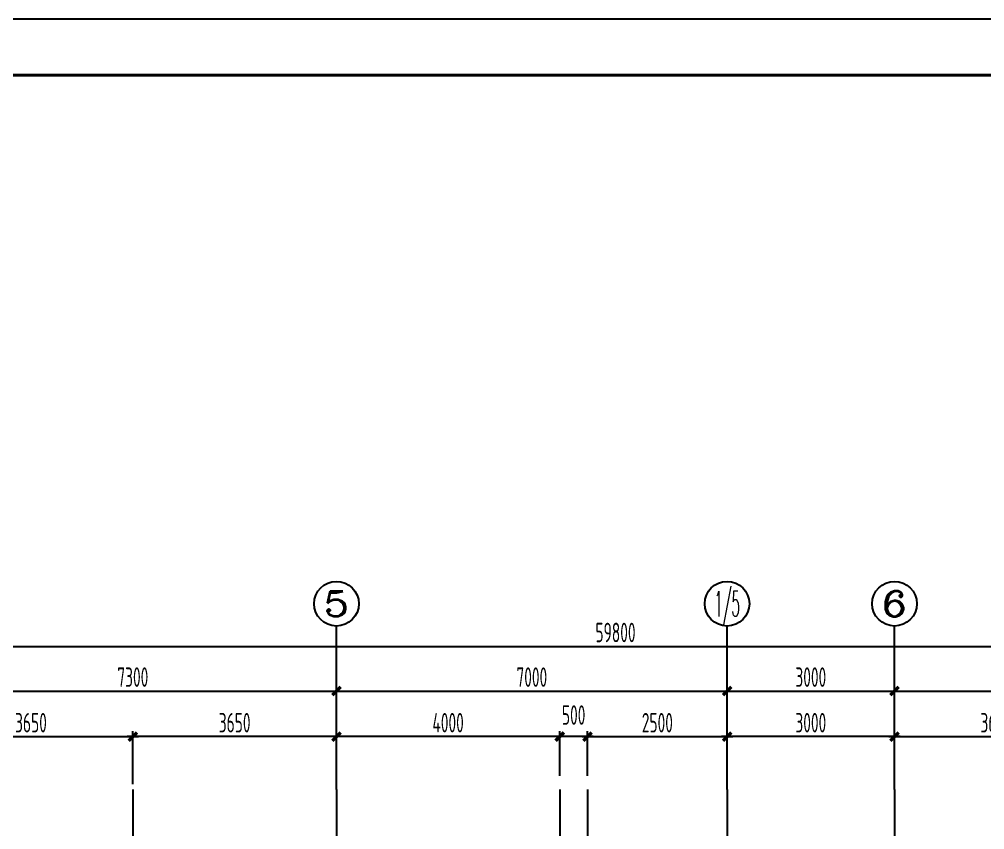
# Model space of a CAD drawing. Extents: x -472319 to -112444, y -516749 to -5704.
# Drawn here: x -189933 to -172633, y -230133 to -215611 of the extents above; entities that cross this region are included whole.
import ezdxf
from ezdxf.enums import TextEntityAlignment as Align

# ---------------------------------------------------------------- set-up
doc = ezdxf.new("R2010")
doc.units = 0
doc.header["$LTSCALE"] = 100
doc.header["$MEASUREMENT"] = 0
doc.linetypes.add('CENTER', pattern=[2, 1.25, -0.25, 0.25, -0.25])
doc.linetypes.add('DOTE', pattern=[2.42, 2, -0.2, 0.02, -0.2])
for name, color, linetype in [('1301', 24, 'Continuous'), ('AXIS', 3, 'Continuous'), ('AXIS_TEXT', 7, 'Continuous'), ('DOTE', 1, 'CENTER'), ('FRAME', 3, 'Continuous'), ('填充', 8, 'Continuous')]:
    doc.layers.add(name, color=color, linetype=linetype)
doc.styles.add('_TCH_AXIS', font='COMPLEX', dxfattribs={"bigfont": 'GBCBIG'})
doc.styles.add('COMPLEX', font='COMPLEX')
doc.styles.add('HZ', font='tssdeng.shx', dxfattribs={"width": 0.6, "height": 350, "bigfont": 'a.shx'})
doc.dimstyles.new('DIMN', dxfattribs={"dimtxt": 350, "dimasz": 150, "dimexe": 100, "dimexo": 100, "dimgap": 75, "dimtad": 1, "dimdec": 0, "dimzin": 0, "dimdsep": 46, "dimtxsty": 'HZ', "dimblk": 'ARCHTICK', "dimcen": 0.09, "dimdle": 100, "dimclrd": 3, "dimclre": 3, "dimclrt": 7, "dimazin": 2, "dimtfac": 1, "dimtdec": 0, "dimtmove": 2, "dimatfit": 3, "dimldrblk": 'ARCHTICK', "dimfxl": 1, "dimtolj": 1, "dimtzin": 0, "dimarcsym": 0})

# ---------------------------------------------------------------- blocks, each defined once
blk = doc.blocks.new('_ArchTick')
at = {"color": 0, "linetype": 'ByBlock', "const_width": 0.4}
blk.add_lwpolyline([(-0.5, -0.5), (0.5, 0.5)], dxfattribs=at)
blk = doc.blocks.new('*D1526')
at = {"layer": 'AXIS', "color": 3, "lineweight": -2, "transparency": 16777216}
for p, q in [((-191649, -227649), (-184149, -227649)), ((-191549, -229315), (-191549, -227549)), ((-184249, -229315), (-184249, -227549))]:
    blk.add_line(p, q, dxfattribs=at)
at = {"layer": 'Defpoints', "color": 0, "transparency": 16777216}
for p in [(-184249, -227649), (-191549, -229415), (-184249, -229415)]:
    blk.add_point(p, dxfattribs=at)
at = {"layer": 'AXIS', "color": 3, "lineweight": -2, "transparency": 16777216, "xscale": 150, "yscale": 150, "zscale": 150, "rotation": 180}
blk.add_blockref('_ArchTick', (-191549, -227649), dxfattribs=at)
at = {"layer": 'AXIS', "color": 3, "lineweight": -2, "transparency": 16777216, "xscale": 150, "yscale": 150, "zscale": 150}
blk.add_blockref('_ArchTick', (-184249, -227649), dxfattribs=at)
at = {"layer": 'AXIS', "color": 7, "transparency": 16777216, "insert": (-187899, -227399), "char_height": 350, "attachment_point": 5, "style": 'HZ'}
blk.add_mtext('\\A1;7300', dxfattribs=at)
blk = doc.blocks.new('*D1527')
at = {"layer": 'AXIS', "color": 3, "lineweight": -2, "transparency": 16777216}
for p, q in [((-184349, -227649), (-177149, -227649)), ((-184249, -229315), (-184249, -227549)), ((-177249, -229315), (-177249, -227549))]:
    blk.add_line(p, q, dxfattribs=at)
at = {"layer": 'Defpoints', "color": 0, "transparency": 16777216}
for p in [(-177249, -227649), (-184249, -229415), (-177249, -229415)]:
    blk.add_point(p, dxfattribs=at)
at = {"layer": 'AXIS', "color": 3, "lineweight": -2, "transparency": 16777216, "xscale": 150, "yscale": 150, "zscale": 150, "rotation": 180}
blk.add_blockref('_ArchTick', (-184249, -227649), dxfattribs=at)
at = {"layer": 'AXIS', "color": 3, "lineweight": -2, "transparency": 16777216, "xscale": 150, "yscale": 150, "zscale": 150}
blk.add_blockref('_ArchTick', (-177249, -227649), dxfattribs=at)
at = {"layer": 'AXIS', "color": 7, "transparency": 16777216, "insert": (-180749, -227399), "char_height": 350, "attachment_point": 5, "style": 'HZ'}
blk.add_mtext('\\A1;7000', dxfattribs=at)
blk = doc.blocks.new('*D1528')
at = {"layer": 'AXIS', "color": 3, "lineweight": -2, "transparency": 16777216}
for p, q in [((-177349, -227649), (-174149, -227649)), ((-177249, -229315), (-177249, -227549)), ((-174249, -229315), (-174249, -227549))]:
    blk.add_line(p, q, dxfattribs=at)
at = {"layer": 'Defpoints', "color": 0, "transparency": 16777216}
for p in [(-174249, -227649), (-177249, -229415), (-174249, -229415)]:
    blk.add_point(p, dxfattribs=at)
at = {"layer": 'AXIS', "color": 3, "lineweight": -2, "transparency": 16777216, "xscale": 150, "yscale": 150, "zscale": 150, "rotation": 180}
blk.add_blockref('_ArchTick', (-177249, -227649), dxfattribs=at)
at = {"layer": 'AXIS', "color": 3, "lineweight": -2, "transparency": 16777216, "xscale": 150, "yscale": 150, "zscale": 150}
blk.add_blockref('_ArchTick', (-174249, -227649), dxfattribs=at)
at = {"layer": 'AXIS', "color": 7, "transparency": 16777216, "insert": (-175749, -227399), "char_height": 350, "attachment_point": 5, "style": 'HZ'}
blk.add_mtext('\\A1;3000', dxfattribs=at)
blk = doc.blocks.new('*D1529')
at = {"layer": 'AXIS', "color": 3, "lineweight": -2, "transparency": 16777216}
for p, q in [((-174349, -227649), (-166849, -227649)), ((-174249, -229315), (-174249, -227549)), ((-166949, -229315), (-166949, -227549))]:
    blk.add_line(p, q, dxfattribs=at)
at = {"layer": 'Defpoints', "color": 0, "transparency": 16777216}
for p in [(-166949, -227649), (-174249, -229415), (-166949, -229415)]:
    blk.add_point(p, dxfattribs=at)
at = {"layer": 'AXIS', "color": 3, "lineweight": -2, "transparency": 16777216, "xscale": 150, "yscale": 150, "zscale": 150, "rotation": 180}
blk.add_blockref('_ArchTick', (-174249, -227649), dxfattribs=at)
at = {"layer": 'AXIS', "color": 3, "lineweight": -2, "transparency": 16777216, "xscale": 150, "yscale": 150, "zscale": 150}
blk.add_blockref('_ArchTick', (-166949, -227649), dxfattribs=at)
at = {"layer": 'AXIS', "color": 7, "transparency": 16777216, "insert": (-170599, -227399), "char_height": 350, "attachment_point": 5, "style": 'HZ'}
blk.add_mtext('\\A1;7300', dxfattribs=at)
blk = doc.blocks.new('*D1533')
at = {"layer": 'AXIS', "color": 3, "lineweight": -2, "transparency": 16777216}
for p, q in [((-209149, -229315), (-209149, -226749)), ((-149349, -229315), (-149349, -226749)), ((-209249, -226849), (-149249, -226849))]:
    blk.add_line(p, q, dxfattribs=at)
at = {"layer": 'Defpoints', "color": 0, "transparency": 16777216}
for p in [(-149349, -226849), (-209149, -229415), (-149349, -229415)]:
    blk.add_point(p, dxfattribs=at)
at = {"layer": 'AXIS', "color": 3, "lineweight": -2, "transparency": 16777216, "xscale": 150, "yscale": 150, "zscale": 150, "rotation": 180}
blk.add_blockref('_ArchTick', (-209149, -226849), dxfattribs=at)
at = {"layer": 'AXIS', "color": 3, "lineweight": -2, "transparency": 16777216, "xscale": 150, "yscale": 150, "zscale": 150}
blk.add_blockref('_ArchTick', (-149349, -226849), dxfattribs=at)
at = {"layer": 'AXIS', "color": 7, "transparency": 16777216, "insert": (-179249, -226599), "char_height": 350, "attachment_point": 5, "style": 'HZ'}
blk.add_mtext('\\A1;59800', dxfattribs=at)
blk = doc.blocks.new('_AXISO')
blk.add_circle((0, 0), 0.5)
at = {"layer": 'AXIS_TEXT', "style": 'COMPLEX', "width": 1.041667}
blk.add_attdef('A', text='', height=0.56, dxfattribs=at).set_placement((-0.25, -0.28), (0.25, -0.28), align=Align.FIT)
blk = doc.blocks.new('*D1800')
at = {"layer": '1301', "color": 3, "lineweight": -2, "transparency": 16777216}
for p, q in [((-180149, -228466), (-184349, -228466)), ((-184249, -229169), (-184249, -228366)), ((-180249, -229069), (-180249, -228366))]:
    blk.add_line(p, q, dxfattribs=at)
at = {"layer": 'Defpoints', "color": 0, "transparency": 16777216}
for p in [(-184249, -228466), (-180249, -229169), (-184249, -229269)]:
    blk.add_point(p, dxfattribs=at)
at = {"layer": '1301', "color": 3, "lineweight": -2, "transparency": 16777216, "xscale": 150, "yscale": 150, "zscale": 150, "rotation": 180}
blk.add_blockref('_ArchTick', (-184249, -228466), dxfattribs=at)
at = {"layer": '1301', "color": 3, "lineweight": -2, "transparency": 16777216, "xscale": 150, "yscale": 150, "zscale": 150}
blk.add_blockref('_ArchTick', (-180249, -228466), dxfattribs=at)
at = {"layer": '1301', "color": 7, "transparency": 16777216, "insert": (-182249, -228216), "char_height": 350, "attachment_point": 5, "style": 'HZ'}
blk.add_mtext('\\A1;4000', dxfattribs=at)
blk = doc.blocks.new('*D1801')
at = {"layer": '1301', "color": 3, "lineweight": -2, "transparency": 16777216}
for p, q in [((-179849, -228466), (-177149, -228466)), ((-179749, -229069), (-179749, -228366)), ((-177249, -229169), (-177249, -228366))]:
    blk.add_line(p, q, dxfattribs=at)
at = {"layer": 'Defpoints', "color": 0, "transparency": 16777216}
for p in [(-177249, -228466), (-179749, -229169), (-177249, -229269)]:
    blk.add_point(p, dxfattribs=at)
at = {"layer": '1301', "color": 3, "lineweight": -2, "transparency": 16777216, "xscale": 150, "yscale": 150, "zscale": 150, "rotation": 180}
blk.add_blockref('_ArchTick', (-179749, -228466), dxfattribs=at)
at = {"layer": '1301', "color": 3, "lineweight": -2, "transparency": 16777216, "xscale": 150, "yscale": 150, "zscale": 150}
blk.add_blockref('_ArchTick', (-177249, -228466), dxfattribs=at)
at = {"layer": '1301', "color": 7, "transparency": 16777216, "insert": (-178499, -228216), "char_height": 350, "attachment_point": 5, "style": 'HZ'}
blk.add_mtext('\\A1;2500', dxfattribs=at)
blk = doc.blocks.new('*D1802')
at = {"layer": '1301', "color": 3, "lineweight": -2, "transparency": 16777216}
for p, q in [((-179649, -228466), (-180349, -228466)), ((-180249, -229169), (-180249, -228366)), ((-179749, -229169), (-179749, -228366))]:
    blk.add_line(p, q, dxfattribs=at)
at = {"layer": 'Defpoints', "color": 0, "transparency": 16777216}
for p in [(-180249, -228466), (-180249, -229269), (-179749, -229269)]:
    blk.add_point(p, dxfattribs=at)
at = {"layer": '1301', "color": 3, "lineweight": -2, "transparency": 16777216, "xscale": 150, "yscale": 150, "zscale": 150, "rotation": 180}
blk.add_blockref('_ArchTick', (-180249, -228466), dxfattribs=at)
at = {"layer": '1301', "color": 3, "lineweight": -2, "transparency": 16777216, "xscale": 150, "yscale": 150, "zscale": 150}
blk.add_blockref('_ArchTick', (-179749, -228466), dxfattribs=at)
at = {"layer": '1301', "color": 7, "transparency": 16777216, "insert": (-179999, -228079), "char_height": 350, "attachment_point": 5, "style": 'HZ'}
blk.add_mtext('\\A1;500', dxfattribs=at)
blk = doc.blocks.new('*D1803')
at = {"layer": '1301', "color": 3, "lineweight": -2, "transparency": 16777216}
for p, q in [((-174149, -228466), (-177349, -228466)), ((-177249, -229315), (-177249, -228366)), ((-174249, -229315), (-174249, -228366))]:
    blk.add_line(p, q, dxfattribs=at)
at = {"layer": 'Defpoints', "color": 0, "transparency": 16777216}
for p in [(-177249, -228466), (-177249, -229415), (-174249, -229415)]:
    blk.add_point(p, dxfattribs=at)
at = {"layer": '1301', "color": 3, "lineweight": -2, "transparency": 16777216, "xscale": 150, "yscale": 150, "zscale": 150, "rotation": 180}
blk.add_blockref('_ArchTick', (-177249, -228466), dxfattribs=at)
at = {"layer": '1301', "color": 3, "lineweight": -2, "transparency": 16777216, "xscale": 150, "yscale": 150, "zscale": 150}
blk.add_blockref('_ArchTick', (-174249, -228466), dxfattribs=at)
at = {"layer": '1301', "color": 7, "transparency": 16777216, "insert": (-175749, -228216), "char_height": 350, "attachment_point": 5, "style": 'HZ'}
blk.add_mtext('\\A1;3000', dxfattribs=at)
blk = doc.blocks.new('*D1810')
at = {"layer": '1301', "color": 3, "lineweight": -2, "transparency": 16777216}
for p, q in [((-174349, -228466), (-170499, -228466)), ((-174249, -229315), (-174249, -228366)), ((-170599, -229315), (-170599, -228366))]:
    blk.add_line(p, q, dxfattribs=at)
at = {"layer": 'Defpoints', "color": 0, "transparency": 16777216}
for p in [(-170599, -228466), (-174249, -229415), (-170599, -229415)]:
    blk.add_point(p, dxfattribs=at)
at = {"layer": '1301', "color": 3, "lineweight": -2, "transparency": 16777216, "xscale": 150, "yscale": 150, "zscale": 150, "rotation": 180}
blk.add_blockref('_ArchTick', (-174249, -228466), dxfattribs=at)
at = {"layer": '1301', "color": 3, "lineweight": -2, "transparency": 16777216, "xscale": 150, "yscale": 150, "zscale": 150}
blk.add_blockref('_ArchTick', (-170599, -228466), dxfattribs=at)
at = {"layer": '1301', "color": 7, "transparency": 16777216, "insert": (-172424, -228216), "char_height": 350, "attachment_point": 5, "style": 'HZ'}
blk.add_mtext('\\A1;3650', dxfattribs=at)
blk = doc.blocks.new('*D1811')
at = {"layer": '1301', "color": 3, "lineweight": -2, "transparency": 16777216}
for p, q in [((-184149, -228466), (-187999, -228466)), ((-187899, -229315), (-187899, -228366)), ((-184249, -229315), (-184249, -228366))]:
    blk.add_line(p, q, dxfattribs=at)
at = {"layer": 'Defpoints', "color": 0, "transparency": 16777216}
for p in [(-187899, -228466), (-187899, -229415), (-184249, -229415)]:
    blk.add_point(p, dxfattribs=at)
at = {"layer": '1301', "color": 3, "lineweight": -2, "transparency": 16777216, "xscale": 150, "yscale": 150, "zscale": 150, "rotation": 180}
blk.add_blockref('_ArchTick', (-187899, -228466), dxfattribs=at)
at = {"layer": '1301', "color": 3, "lineweight": -2, "transparency": 16777216, "xscale": 150, "yscale": 150, "zscale": 150}
blk.add_blockref('_ArchTick', (-184249, -228466), dxfattribs=at)
at = {"layer": '1301', "color": 7, "transparency": 16777216, "insert": (-186074, -228216), "char_height": 350, "attachment_point": 5, "style": 'HZ'}
blk.add_mtext('\\A1;3650', dxfattribs=at)
blk = doc.blocks.new('*D1812')
at = {"layer": '1301', "color": 3, "lineweight": -2, "transparency": 16777216}
for p, q in [((-191649, -228466), (-187799, -228466)), ((-191549, -229315), (-191549, -228366)), ((-187899, -229315), (-187899, -228366))]:
    blk.add_line(p, q, dxfattribs=at)
at = {"layer": 'Defpoints', "color": 0, "transparency": 16777216}
for p in [(-187899, -228466), (-191549, -229415), (-187899, -229415)]:
    blk.add_point(p, dxfattribs=at)
at = {"layer": '1301', "color": 3, "lineweight": -2, "transparency": 16777216, "xscale": 150, "yscale": 150, "zscale": 150, "rotation": 180}
blk.add_blockref('_ArchTick', (-191549, -228466), dxfattribs=at)
at = {"layer": '1301', "color": 3, "lineweight": -2, "transparency": 16777216, "xscale": 150, "yscale": 150, "zscale": 150}
blk.add_blockref('_ArchTick', (-187899, -228466), dxfattribs=at)
at = {"layer": '1301', "color": 7, "transparency": 16777216, "insert": (-189724, -228216), "char_height": 350, "attachment_point": 5, "style": 'HZ'}
blk.add_mtext('\\A1;3650', dxfattribs=at)
blk = doc.blocks.new('A$C20674F94')
at = {"layer": 'FRAME'}
for p, q in [((84100, 59400), (0, 59400)), ((83100, 58400), (2500, 58400))]:
    blk.add_line(p, q, dxfattribs=at)
at = {"layer": 'FRAME', "const_width": 50}
blk.add_lwpolyline([(2500, 58400), (83100, 58400), (83100, 1000), (2500, 1000), (2500, 58400)], dxfattribs=at)

msp = doc.modelspace()

# ---------------------------------------------------------------- linework, layer by layer
at = {"layer": 'AXIS'}
for p, q in [((-184249.329, -229415.242), (-184249.329, -226484.447)), ((-177249.329, -229415.242), (-177249.329, -226484.447)), ((-174249.329, -229415.242), (-174249.329, -226484.447))]:
    msp.add_line(p, q, dxfattribs=at)
at = {"layer": 'DOTE', "linetype": 'DOTE', "ltscale": 10}
for p, q in [((-187899.329, -229415.242), (-187899.329, -251565.282)), ((-184249.329, -229415.242), (-184249.329, -251565.282)), ((-180249.329, -229415.242), (-180249.329, -232584.89)), ((-179749.329, -229415.242), (-179749.329, -238834.89)), ((-177249.329, -229415.242), (-177249.329, -238834.89)), ((-174249.329, -229415.242), (-174249.329, -251565.282))]:
    msp.add_line(p, q, dxfattribs=at)

# ---------------------------------------------------------------- block references
at = {"layer": 'AXIS'}
ref = msp.add_blockref('_AXISO', (-184249.329, -226084.447), dxfattribs=dict(at, xscale=800, yscale=800, zscale=800))
ref.add_attrib('A', '5', dxfattribs={"layer": 'AXIS_TEXT', "height": 452.548, "style": '_TCH_AXIS', "width": 1.5}).set_placement((-184475.603, -226310.721), (-184023.055, -226310.721), align=Align.FIT)
ref = msp.add_blockref('_AXISO', (-177249.329, -226084.447), dxfattribs=dict(at, xscale=800, yscale=800, zscale=800))
ref.add_attrib('A', '1/5', dxfattribs={"layer": 'AXIS_TEXT', "height": 452.5483, "style": '_TCH_AXIS', "width": 0.411765}).set_placement((-177475.603, -226310.721), (-177023.055, -226310.721), align=Align.FIT)
ref = msp.add_blockref('_AXISO', (-174249.329, -226084.447), dxfattribs=dict(at, xscale=800, yscale=800, zscale=800))
ref.add_attrib('A', '6', dxfattribs={"layer": 'AXIS_TEXT', "height": 452.548, "style": '_TCH_AXIS', "width": 1.5}).set_placement((-174475.603, -226310.721), (-174023.055, -226310.721), align=Align.FIT)
at = {"layer": '填充'}
msp.add_blockref('A$C20674F94', (-218450.5, -275010.5), dxfattribs=at)

# ---------------------------------------------------------------- dimensions: what is measured, and where the dimension line sits
at = {"layer": '1301', "color": 7}
for base, p1, p2, picture, middle in [((-187899.329, -228466.5), (-191549.329, -229415.242), (-187899.329, -229415.242), '*D1812', (-189724.329, -228216.5)), ((-170599.329, -228466.5), (-174249.329, -229415.242), (-170599.329, -229415.242), '*D1810', (-172424.329, -228216.5))]:
    dim = msp.add_linear_dim(base=base, p1=p1, p2=p2, angle=180, dimstyle='DIMN', override={"dimfxl": 100}, dxfattribs=at)
    dim.commit()
    dim.dimension.update_dxf_attribs({"geometry": picture, "text_midpoint": middle})
for base, p1, p2, picture, middle in [((-187899.329, -228466.5), (-184249.329, -229415.242), (-187899.329, -229415.242), '*D1811', (-186074.329, -228216.5)), ((-184249.329, -228466.5), (-180249.329, -229169.242), (-184249.329, -229269.242), '*D1800', (-182249.329, -228216.5)), ((-180249.329, -228466.5), (-179749.329, -229269.242), (-180249.329, -229269.242), '*D1802', (-179999.329, -228079)), ((-177249.329, -228466.5), (-179749.329, -229169.242), (-177249.329, -229269.242), '*D1801', (-178499.329, -228216.5)), ((-177249.329, -228466.5), (-174249.329, -229415.242), (-177249.329, -229415.242), '*D1803', (-175749.329, -228216.5))]:
    dim = msp.add_linear_dim(base=base, p1=p1, p2=p2, dimstyle='DIMN', override={"dimfxl": 100}, dxfattribs=at)
    dim.commit()
    dim.dimension.update_dxf_attribs({"geometry": picture, "text_midpoint": middle})
at = {"layer": 'AXIS'}
for p1, p2, distance, picture, middle in [((-209149.329, -229415.242), (-149349.329, -229415.242), 2566.5, '*D1533', (-179249.329, -226598.742)), ((-191549.329, -229415.242), (-184249.329, -229415.242), 1766.5, '*D1526', (-187899.329, -227398.742)), ((-184249.329, -229415.242), (-177249.329, -229415.242), 1766.5, '*D1527', (-180749.329, -227398.742)), ((-177249.329, -229415.242), (-174249.329, -229415.242), 1766.5, '*D1528', (-175749.329, -227398.742)), ((-174249.329, -229415.242), (-166949.329, -229415.242), 1766.5, '*D1529', (-170599.329, -227398.742))]:
    dim = msp.add_aligned_dim(p1=p1, p2=p2, distance=distance, dimstyle='DIMN', dxfattribs=at)
    dim.commit()
    dim.dimension.update_dxf_attribs({"geometry": picture, "text_midpoint": middle})

doc.saveas('drawing.dxf')
